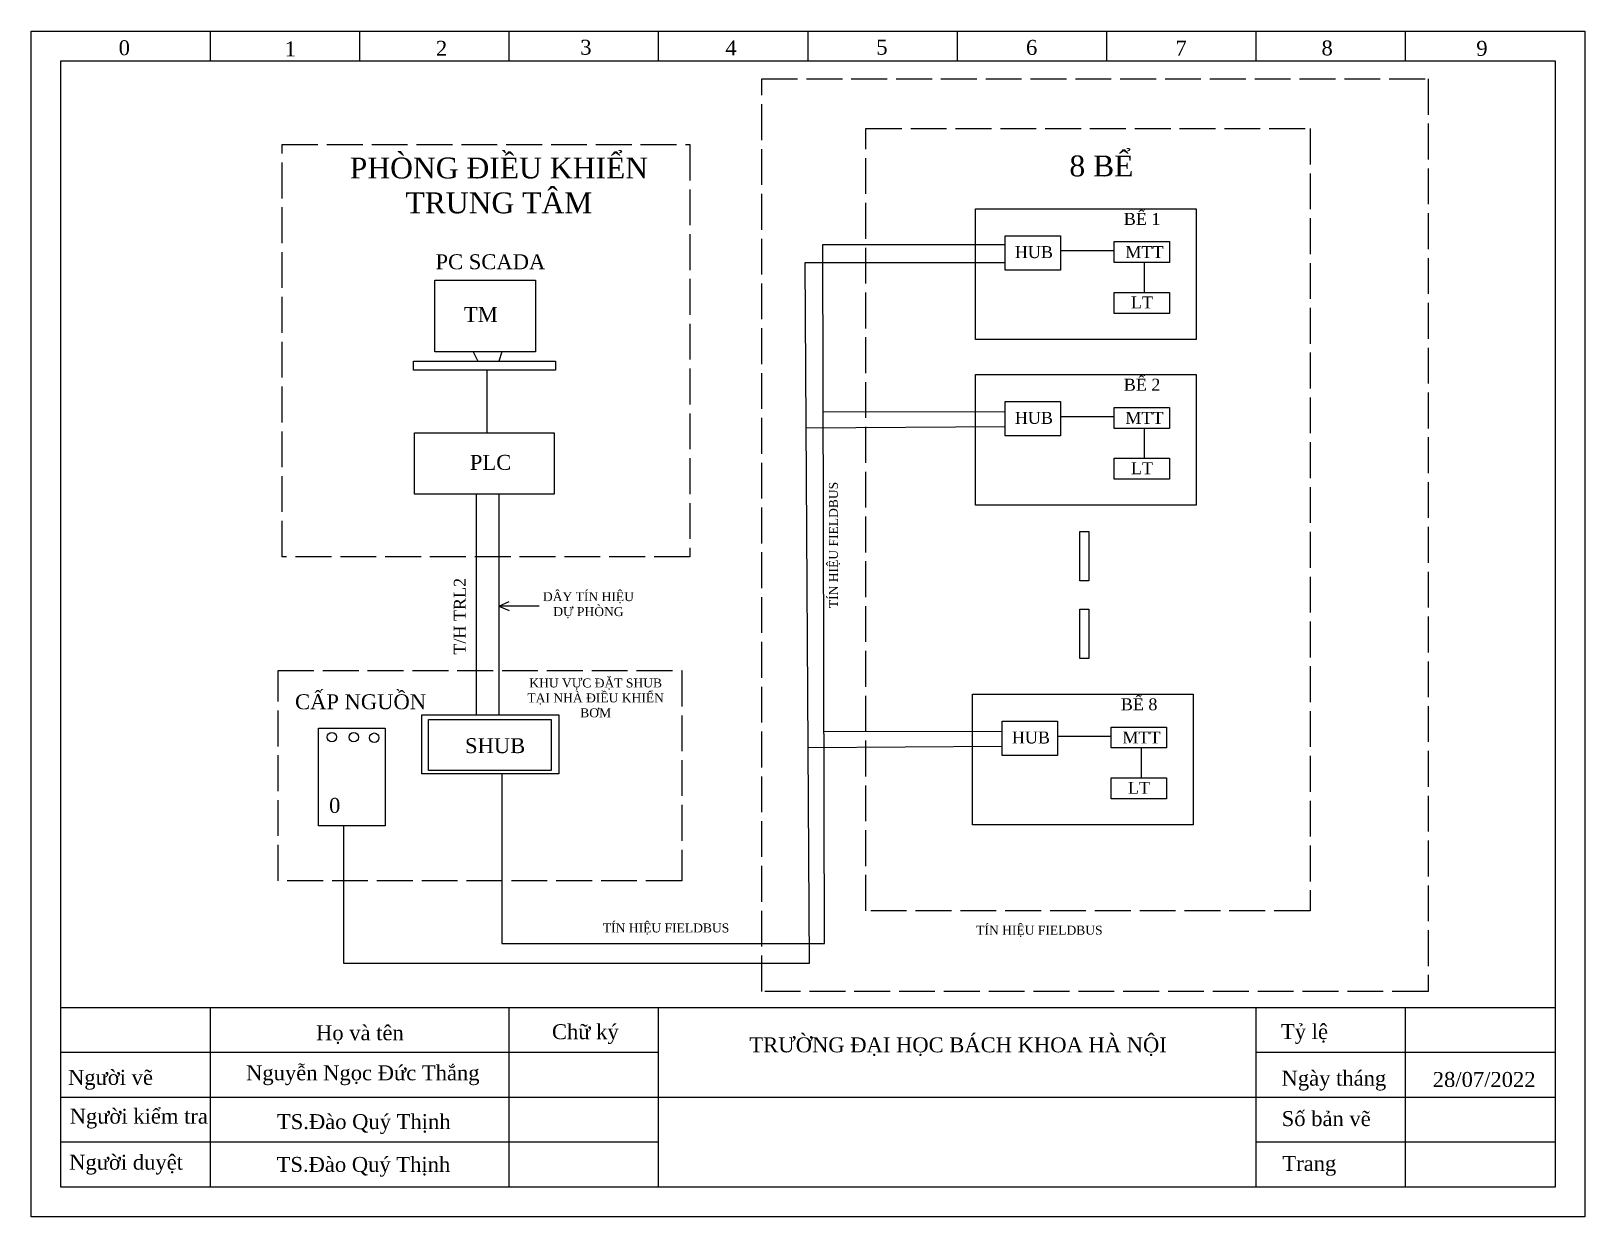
# Model space of a CAD drawing. Header units: inches. Extents: x 1440 to 4102, y 4 to 1474.
# Drawn here: x 2860 to 3380, y 514 to 910 of the extents above; entities that cross this region are included whole.
import ezdxf

# ---------------------------------------------------------------- set-up
doc = ezdxf.new("R2010")
doc.units = ezdxf.units.IN
doc.header["$MEASUREMENT"] = 0
doc.linetypes.add('ACAD_ISO02W100', pattern=[15, 12, -3])
for name, color, linetype, lineweight in [('Net chu', 240, 'Continuous', 25), ('Net gach', 7, 'ACAD_ISO02W100', 25), ('Net vien', 5, 'Continuous', 25)]:
    doc.layers.add(name, color=color, linetype=linetype, lineweight=lineweight)
doc.styles.get("Standard").update_dxf_attribs({"font": 'times.ttf', "height": 5})

# ---------------------------------------------------------------- blocks, each defined once
blk = doc.blocks.new('DATN')
at = {"layer": 'Net vien'}
for p, q in [((50, 377), (50, 387)), ((100, 377), (100, 387)), ((150, 377), (150, 387)), ((200, 377), (200, 387)), ((250, 377), (250, 387)), ((300, 377), (300, 387)), ((350, 377), (350, 387)), ((400, 377), (400, 387)), ((400, 377), (400, 387)), ((400, 377), (400, 387)), ((400, 377), (400, 387)), ((400, 377), (400, 387)), ((400, 377), (400, 387)), ((400, 377), (400, 387)), ((400, 377), (400, 387)), ((450, 377), (450, 387)), ((0, 0), (0, 377)), ((0, 377), (500, 377)), ((500, 377), (500, 0)), ((500, 60), (0, 60)), ((50, 0), (50, 60)), ((150, 0), (150, 60)), ((200, 0), (200, 60)), ((400, 0), (400, 60)), ((450, 0), (450, 60)), ((200, 45), (0, 45)), ((500, 45), (400, 45)), ((500, 30), (0, 30)), ((200, 15), (0, 15)), ((500, 15), (400, 15)), ((500, 0), (0, 0)), ((500, 0), (0, 0))]:
    blk.add_line(p, q, dxfattribs=at)
blk.add_lwpolyline([(-10, -10), (-10, 387), (510, 387), (510, -10), (-10, -10)], close=True, dxfattribs=at)
at = {"layer": 'Net chu', "char_height": 5, "attachment_point": 1}
for s, width, insert in [('0', 5.5431, (19.32, 383.92)), ('1', 5.5431, (74.86, 383.54)), ('2', 5.5431, (125.47, 383.73)), ('3', 5.5431, (173.79, 384.09)), ('4', 5.5431, (222.35, 383.89)), ('5', 5.5431, (272.86, 384.09)), ('6', 5.5431, (322.96, 384.04)), ('7', 5.5431, (372.97, 383.78)), ('8', 5.5431, (421.84, 383.84)), ('9', 5.5431, (473.65, 383.71)), ('\\pxqc;Họ và tên', 58.6836, (70.7, 54.14)), ('\\pxqc;Chữ ký', 33.3231, (158.83, 54.51)), ('\\pxql;Tỷ lệ', 33.3231, (408.29, 54.56)), ('\\pxqc;TRƯỜNG ĐẠI HỌC BÁCH KHOA HÀ NỘI', 142.8898, (228.78, 50.11)), ('\\pxql;Người vẽ', 41.5076, (2.36, 39.22)), ('\\pxqc;Nguyễn Ngọc Đức Thắng', 92.8933, (54.57, 40.74)), ('\\pxql;Ngày tháng', 36.6969, (408.48, 38.95)), ('\\pxql;Người kiểm tra', 45.5789, (2.92, 26.23)), ('\\pxql;Số bản vẽ', 33.3231, (408.53, 25.42)), ('\\pxql;Người duyệt', 41.5076, (2.75, 10.82)), ('\\pxql;Trang', 33.3231, (408.76, 10.41))]:
    blk.add_mtext_dynamic_manual_height_columns(s, width=width, gutter_width=25, heights=[0], dxfattribs=dict(at, insert=insert))

msp = doc.modelspace()

# ---------------------------------------------------------------- linework, layer by layer
for p, q in [((3125.5, 605), (3125, 839)), ((3125, 839), (3186, 839)), ((3120.5, 598.5), (3119, 833)), ((3119, 833), (3186, 833)), ((3204.5, 837), (3222.5, 837)), ((3232.5, 833), (3232.5, 823)), ((3008, 803.09), (3009.5, 800)), ((3017.5, 803.09), (3016.5, 800)), ((3012.5, 797), (3012.5, 775.98)), ((3186, 783), (3125.12, 782.87)), ((3204.5, 781.5), (3222.5, 781.5)), ((3186, 778), (3119.35, 777.57)), ((3232.5, 777.5), (3232.5, 767.5)), ((3009, 755.44), (3009, 681.56)), ((3016.5, 755.44), (3016.5, 681.56)), ((3016.5, 718), (3020, 719.5)), ((3030, 718), (3016.5, 718)), ((3016.5, 718), (3020, 716.5)), ((3185, 676), (3125.35, 675.87)), ((3185, 671), (3120.04, 670.58)), ((3203.5, 674.5), (3221.5, 674.5)), ((3231.5, 670.5), (3231.5, 660.5)), ((3017.5, 661.88), (3017.5, 605)), ((2964.5, 644.4), (2964.5, 598.5)), ((3017.5, 605), (3125.5, 605)), ((2964.5, 598.5), (3120.5, 598.5))]:
    msp.add_line(p, q)
for points in [[(3176.1, 851), (3249.94, 851), (3249.94, 807.25), (3176.1, 807.25)], [(3186, 842), (3204.5, 842), (3204.5, 830.5), (3186, 830.5)], [(3222.5, 840), (3241, 840), (3241, 833), (3222.5, 833)], [(2995.1, 827.13), (3028.76, 827.13), (3028.76, 803.09), (2995.1, 803.09)], [(3222.5, 823), (3241, 823), (3241, 816), (3222.5, 816)], [(2988, 800), (3035.5, 800), (3035.5, 797), (2988, 797)], [(3176.1, 795.5), (3249.94, 795.5), (3249.94, 751.75), (3176.1, 751.75)], [(3186, 786.5), (3204.5, 786.5), (3204.5, 775), (3186, 775)], [(3222.5, 784.5), (3241, 784.5), (3241, 777.5), (3222.5, 777.5)], [(2988.29, 775.98), (3035.07, 775.98), (3035.07, 755.44), (2988.29, 755.44)], [(3222.5, 767.5), (3241, 767.5), (3241, 760.5), (3222.5, 760.5)], [(3211, 743), (3214, 743), (3214, 726.5), (3211, 726.5)], [(3211, 717), (3214, 717), (3214, 700.5), (3211, 700.5)], [(3175.1, 688.5), (3248.94, 688.5), (3248.94, 644.75), (3175.1, 644.75)], [(2990.73, 681.56), (3036.63, 681.56), (3036.63, 661.88), (2990.73, 661.88)], [(2956.19, 677.18), (2978.49, 677.18), (2978.49, 644.4), (2956.19, 644.4)], [(2993, 680), (3034, 680), (3034, 663), (2993, 663)], [(3185, 679.5), (3203.5, 679.5), (3203.5, 668), (3185, 668)], [(3221.5, 677.5), (3240, 677.5), (3240, 670.5), (3221.5, 670.5)], [(3221.5, 660.5), (3240, 660.5), (3240, 653.5), (3221.5, 653.5)]]:
    msp.add_lwpolyline(points, close=True)
for centre in [(2960.68, 674.13), (2968, 674.08), (2974.82, 673.93)]:
    msp.add_circle(centre, 1.58)
at = {"layer": 'Net gach'}
for points in [[(3104.5, 894.5), (3327.5, 894.5), (3327.5, 589), (3104.5, 589)], [(3139.37, 877.84), (3288, 877.84), (3288, 615.98), (3139.37, 615.98)], [(2944, 872.5), (3080.5, 872.5), (3080.5, 734.5), (2944, 734.5)], [(2942.64, 696.42), (3077.73, 696.42), (3077.73, 626.04), (2942.64, 626.04)]]:
    msp.add_lwpolyline(points, close=True, dxfattribs=at)

# ---------------------------------------------------------------- block references
at = {"layer": 'Net chu'}
msp.add_blockref('DATN', (2870, 523.5), dxfattribs=at)

# ---------------------------------------------------------------- texts
at = {"attachment_point": 1}
for s, width, insert, char_height in [('\\pxqc;PHÒNG ĐIỀU KHIỂN TRUNG TÂM', 99.9769, (2966.57, 868.16), 7), ('\\pxqc;8 BỂ', 99.9769, (3168.2, 868.84), 7), ('\\pxqc;DÂY TÍN HIỆU DỰ PHÒNG', 32.9489, (3030.05, 722.65), 3), ('\\pxqc;KHU VỰC ĐẶT SHUB TẠI NHÀ ĐIỀU KHIỂN BƠM', 52.726, (3022.57, 693.76), 3), ('\\pxqc; TÍN HIỆU FIELDBUS', 43.738, (3050.07, 611.74), 3), ('\\pxqc; TÍN HIỆU FIELDBUS', 43.738, (3175, 611), 3)]:
    msp.add_mtext_dynamic_manual_height_columns(s, width=width, gutter_width=25, heights=[0], dxfattribs=dict(at, insert=insert, char_height=char_height))
at = {"color": 0, "attachment_point": 1}
for s, width, insert, char_height in [('BỂ 1', 14.3248, (3225.68, 849.61), 4), ('HUB', 14.3248, (3189.22, 838.5), 4), ('MTT', 14.3248, (3226.22, 838.5), 4), ('PC SCADA', 43.3754, (2995.35, 835.77), 5), ('LT', 14.3248, (3228.07, 821.65), 4), ('TM', 43.3754, (3004.85, 818.11), 5), ('BỂ 2', 14.3248, (3225.68, 794.11), 4), ('HUB', 14.3248, (3189.22, 783), 4), ('MTT', 14.3248, (3226.22, 783), 4), ('PLC', 43.3754, (3006.85, 768.61), 5), ('LT', 14.3248, (3228.07, 766.15), 4), ('CẤP NGUỒN', 43.3754, (2948.34, 688.47), 5), ('BỂ 8', 14.3248, (3224.68, 687.11), 4), ('HUB', 14.3248, (3188.22, 676), 4), ('MTT', 14.3248, (3225.22, 676), 4), ('SHUB', 43.3754, (3005.23, 673.77), 5), ('LT', 14.3248, (3227.07, 659.15), 4), ('0', 43.3754, (2959.73, 653.77), 5)]:
    msp.add_mtext_dynamic_manual_height_columns(s, width=width, gutter_width=13.15, heights=[2.29], dxfattribs=dict(at, insert=insert, char_height=char_height))
at = {"insert": (3127, 716), "char_height": 3, "attachment_point": 1, "rotation": 90}
msp.add_mtext_dynamic_manual_height_columns('\\pxqc; TÍN HIỆU FIELDBUS', width=43.738, gutter_width=25, heights=[0], dxfattribs=at)
at = {"color": 0, "insert": (3001.47, 701.75), "char_height": 4, "attachment_point": 1, "rotation": 90}
msp.add_mtext_dynamic_manual_height_columns('T/H TRL2', width=43.3754, gutter_width=13.15, heights=[2.29], dxfattribs=at)
at = {"layer": 'Net chu', "char_height": 5, "attachment_point": 1}
for s, width, insert in [('28/07/2022', 6.1952, (3329.08, 562.02)), ('\\pxqc;TS.Đào Quý Thịnh', 58.5505, (2942.06, 547.91)), ('\\pxqc;TS.Đào Quý Thịnh', 58.5505, (2941.95, 533.58))]:
    msp.add_mtext_dynamic_manual_height_columns(s, width=width, gutter_width=25, heights=[0], dxfattribs=dict(at, insert=insert))

doc.saveas('drawing.dxf')
